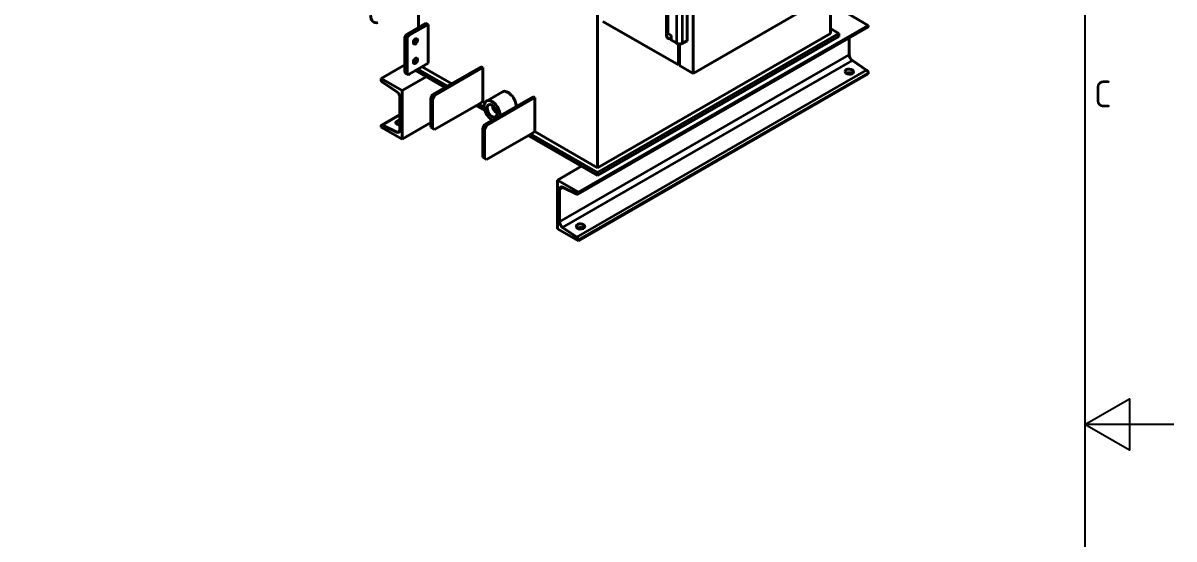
# Model space of a CAD drawing. Header units: millimetres. Extents: x 0 to 4200, y 0 to 2970.
# Drawn here: x 2908 to 4200, y 1356 to 1936 of the extents above; entities that cross this region are included whole.
import ezdxf

# ---------------------------------------------------------------- set-up
doc = ezdxf.new("R2010")
doc.units = ezdxf.units.MM
doc.header["$LTSCALE"] = 10
doc.layers.get('0').update_dxf_attribs({"color": 3, "lineweight": 25, "true_color": 0x00ff00})
doc.layers.add('가시적인 것(ISO)', color=3, linetype='Continuous', lineweight=40, true_color=0x00ff00)
doc.layers.add('가시적인 좁은 것(ISO)', color=3, linetype='Continuous', lineweight=35, true_color=0x00ff00)
doc.layers.add('경계(ISO)', color=7, linetype='Continuous', lineweight=25)
doc.styles.add('문자 텍스트_PSTEK_POSCO', font='isocp.shx')

# ---------------------------------------------------------------- blocks, each defined once
blk = doc.blocks.new('경계 Default Border')
at = {"layer": '경계(ISO)', "flags": 128}
for points in [[(10, 10), (10, 287), (410, 287), (410, 10), (10, 10)], [(420, 148.5), (410, 148.5), (415, 151.39), (415, 145.61), (410, 148.5)]]:
    blk.add_lwpolyline(points, dxfattribs=at)
at = {"layer": '경계(ISO)', "color": 2, "true_color": 0xffff00, "insert": (411.04, 184.1), "char_height": 3, "attachment_point": 7, "style": '문자 텍스트_PSTEK_POSCO'}
blk.add_mtext('C', dxfattribs=at)

msp = doc.modelspace()

# ---------------------------------------------------------------- linework, layer by layer
at = {"layer": '가시적인 것(ISO)'}
for p, q in [((3660.149, 1879.018), (3660.149, 2244.189)), ((3352.087, 1930.581), (3352.087, 2111.83)), ((3909.994, 2022.894), (3660.149, 1879.018)), ((3552.905, 1773.205), (3552.905, 1998.901)), ((3814.534, 1923.868), (3814.534, 1967.923)), ((3630.498, 1925.586), (3630.498, 1947.387)), ((3653.55, 1916.066), (3653.55, 1947.678)), ((3856.725, 1932.949), (3833.155, 1946.522)), ((3360.336, 1935.331), (3339.123, 1923.115)), ((3362.693, 1933.974), (3341.48, 1921.758)), ((3360.336, 1935.331), (3362.693, 1933.974)), ((3362.693, 1933.974), (3362.693, 1890.372)), ((3856.17, 1930.826), (3530.901, 1743.516)), ((3531.456, 1745.639), (3856.725, 1932.949)), ((3558.797, 1937.383), (3643.65, 1888.52)), ((3630.498, 1925.504), (3630.498, 1920.681)), ((3814.534, 1929.297), (3823.963, 1923.868)), ((3856.725, 1932.051), (3856.725, 1932.949)), ((3336.766, 1919.033), (3336.766, 1880.881)), ((3339.123, 1879.523), (3339.123, 1917.676)), ((3823.963, 1923.868), (3552.905, 1767.776)), ((3552.905, 1773.205), (3814.534, 1923.868)), ((3552.905, 1764.506), (3823.963, 1920.598)), ((3631.865, 1923.686), (3635.636, 1921.514)), ((3635.636, 1921.514), (3635.636, 1916.609)), ((3641.903, 1912.773), (3635.914, 1916.222)), ((3653.411, 1915.759), (3648.226, 1912.773)), ((3823.963, 1920.598), (3823.963, 1923.868)), ((3835.512, 1899.699), (3835.512, 1918.93)), ((3643.65, 1912.144), (3643.65, 1888.52)), ((3645.065, 1912.01), (3645.065, 1887.705)), ((3309.896, 1873.227), (3336.766, 1888.701)), ((3362.693, 1890.372), (3341.48, 1878.156)), ((3347.371, 1894.808), (3348.531, 1895.476)), ((3356.068, 1886.556), (3389.2, 1867.477)), ((3422.326, 1886.553), (3368.114, 1855.335)), ((3422.326, 1886.553), (3424.211, 1885.467)), ((3643.65, 1888.52), (3645.065, 1889.334)), ((3660.149, 1879.018), (3645.065, 1887.705)), ((3855.004, 1882.507), (3838.954, 1893.373)), ((3333.466, 1859.654), (3360.572, 1875.263)), ((3337.46, 1879.35), (3339.817, 1877.992)), ((3348.515, 1882.207), (3381.646, 1863.127)), ((3384.486, 1864.762), (3351.354, 1883.842)), ((3424.211, 1885.467), (3370, 1854.249)), ((3424.211, 1885.467), (3424.211, 1847.315)), ((3531.456, 1691.136), (3856.725, 1878.446)), ((3856.725, 1878.446), (3856.725, 1879.344)), ((3309.896, 1872.329), (3309.896, 1873.227)), ((3309.896, 1873.227), (3333.466, 1859.654)), ((3327.667, 1858.301), (3311.617, 1869.166)), ((3331.109, 1815.545), (3331.109, 1851.975)), ((3333.466, 1859.654), (3333.466, 1805.151)), ((3368.114, 1855.335), (3365.757, 1851.252)), ((3365.757, 1851.252), (3367.643, 1850.166)), ((3365.757, 1851.252), (3365.757, 1818.55)), ((3367.643, 1850.166), (3370, 1854.249)), ((3367.643, 1817.465), (3367.643, 1850.166)), ((3370, 1854.249), (3368.114, 1855.335)), ((3480.78, 1852.892), (3426.569, 1821.673)), ((3446.175, 1858.355), (3428.261, 1848.039)), ((3482.666, 1851.806), (3428.454, 1820.587)), ((3480.78, 1852.892), (3482.666, 1851.806)), ((3482.666, 1851.806), (3482.666, 1813.654)), ((3419.497, 1844.6), (3370, 1816.097)), ((3416.658, 1842.965), (3426.482, 1837.308)), ((3424.211, 1847.315), (3419.497, 1844.6)), ((3425.681, 1841.04), (3419.497, 1844.6)), ((3424.211, 1847.315), (3426.427, 1846.039)), ((3331.109, 1832.743), (3310.451, 1820.847)), ((3365.757, 1823.746), (3333.466, 1805.151)), ((3309.896, 1818.724), (3309.896, 1819.622)), ((3333.466, 1805.151), (3309.896, 1818.724)), ((3311.617, 1820.803), (3327.667, 1813.184)), ((3367.643, 1817.465), (3365.757, 1818.55)), ((3365.757, 1818.55), (3368.114, 1817.183)), ((3370, 1816.097), (3367.643, 1817.465)), ((3368.114, 1817.183), (3370, 1816.097)), ((3426.569, 1821.673), (3424.211, 1817.591)), ((3424.211, 1817.591), (3426.097, 1816.505)), ((3424.211, 1817.591), (3424.211, 1784.889)), ((3426.097, 1816.505), (3428.454, 1820.587)), ((3426.097, 1783.803), (3426.097, 1816.505)), ((3428.454, 1820.587), (3426.569, 1821.673)), ((3477.952, 1810.939), (3428.454, 1782.435)), ((3475.112, 1809.304), (3552.905, 1764.506)), ((3482.666, 1813.654), (3477.952, 1810.939)), ((3552.905, 1767.776), (3477.952, 1810.939)), ((3482.666, 1813.654), (3552.905, 1773.205)), ((3426.097, 1783.803), (3424.211, 1784.889)), ((3424.211, 1784.889), (3426.569, 1783.521)), ((3428.454, 1782.435), (3426.097, 1783.803)), ((3426.569, 1783.521), (3428.454, 1782.435)), ((3534.992, 1774.822), (3507.886, 1759.212)), ((3507.886, 1704.709), (3507.886, 1759.212)), ((3507.886, 1759.212), (3531.456, 1745.639)), ((3552.905, 1764.506), (3552.905, 1767.776)), ((3510.243, 1748.818), (3510.243, 1712.389)), ((3529.735, 1743.561), (3513.685, 1751.179)), ((3531.456, 1745.639), (3531.456, 1744.741)), ((3513.685, 1706.063), (3529.735, 1695.197)), ((3531.456, 1691.136), (3507.886, 1704.709)), ((3531.456, 1692.034), (3531.456, 1691.136))]:
    msp.add_line(p, q, dxfattribs=at)
for centre, major_axis, ratio, start_param, end_param in [((3309.99, 1951.145), (-8.317, -14.443), 0.57809312, 5.49585344, 6.76121714), ((3635.165, 1925.504), (-4.667, 0), 0.5758617, 6.26797372, 7.27637748), ((3635.165, 1925.586), (-4.667, 0), 0.5758617, 0, 0.78539816), ((3854.84, 1933.137), (1.331, -2.311), 0.57809312, 0, 0.78733187), ((3339.123, 1920.39), (-1.663, -2.889), 0.57809312, 3.92505711, 5.49585344), ((3341.48, 1919.033), (1.663, 2.889), 0.57809312, 0.78346445, 2.35426078), ((3346.194, 1916.287), (1.663, 2.889), 0.57809312, 3.92506456, 5.4997134), ((3636.579, 1916.609), (0.943, 0), 0.57809312, 3.14159265, 3.92892453), ((3653.078, 1916.337), (0.333, -0.578), 0.57809312, 0, 0.78733187), ((3839.283, 1897.527), (-2.662, 4.622), 0.57809312, 0.78733187, 2.27086174), ((3346.194, 1894.486), (1.663, 2.889), 0.57809312, 3.92506456, 5.4997134), ((3339.123, 1882.238), (-1.663, -2.889), 0.57809312, 5.49585344, 6.28318531), ((3341.48, 1880.881), (-1.663, -2.889), 0.57809312, 5.49585344, 7.06664976), ((3835.512, 1877.089), (-4.667, 0), 0.5758617, 3.85478146, 5.48591301), ((3854.84, 1880.43), (-1.331, 2.311), 0.57809312, 3.92892453, 5.41245439), ((3311.782, 1871.243), (-1.331, 2.311), 0.57809312, 0.78733187, 2.27086174), ((3327.338, 1854.146), (-2.662, 4.622), 0.57809312, 3.92892453, 5.41245439), ((3434.582, 1837.063), (-6.321, 10.977), 0.57809312, 3.88358301, 8.6827876), ((3452.496, 1847.378), (-6.321, 10.977), 0.57809312, 3.88358301, 6.28318531), ((3440.352, 1840.385), (3.809, -6.615), 0.57809312, 3.96269033, 5.46208764), ((3440.352, 1840.385), (-3.765, 6.537), 0.57809312, 0.82237712, 2.31921553), ((3331.109, 1823.931), (-4.664, -0.325), 0.52343839, 4.675892, 7.81748465), ((3331.109, 1820.081), (-4.667, 0), 0.5758617, 4.71238898, 5.48359314), ((3311.782, 1818.536), (-1.331, 2.311), 0.57809312, 5.58698731, 7.07051718), ((3327.338, 1817.717), (2.662, -4.622), 0.57809312, 5.58698731, 7.07051718), ((3514.014, 1746.647), (-2.662, 4.622), 0.57809312, 5.58698731, 7.07051718), ((3529.57, 1745.827), (1.331, -2.311), 0.57809312, 5.58698731, 7.07051718), ((3514.014, 1710.217), (2.662, -4.622), 0.57809312, 3.92892453, 5.41245439), ((3533.813, 1703.352), (-4.667, 0), 0.5758617, 3.85478146, 5.48591301), ((3529.57, 1693.12), (1.331, -2.311), 0.57809312, 0.78733187, 2.27086174)]:
    msp.add_ellipse(centre, major_axis=major_axis, ratio=ratio, start_param=start_param, end_param=end_param, dxfattribs=at)
for centre, major_axis, ratio in [((3348.551, 1914.93), (1.663, 2.889), 0.57809312), ((3348.551, 1893.128), (1.663, 2.889), 0.57809312), ((3835.512, 1880.938), (-4.66, 0.387), 0.62381899), ((3434.582, 1837.063), (-3.937, 6.836), 0.57809312), ((3533.813, 1707.201), (-4.66, 0.387), 0.62381899)]:
    msp.add_ellipse(centre, major_axis=major_axis, ratio=ratio, dxfattribs=at)
for points, knots in [([(3630.498, 1920.681), (3630.498, 1920.388), (3630.565, 1920.097), (3630.817, 1919.535), (3631.013, 1919.269), (3631.532, 1918.762), (3631.872, 1918.53), (3632.656, 1918.14), (3633.106, 1917.986), (3634.054, 1917.776), (3634.551, 1917.719), (3635.246, 1917.708), (3635.442, 1917.713), (3635.636, 1917.725)], [0.78539816, 0.78539816, 0.78539816, 0.78539816, 1.03891682, 1.03891682, 1.3173777, 1.3173777, 1.64367389, 1.64367389, 1.98829169, 1.98829169, 2.33014402, 2.33014402, 2.46389669, 2.46389669, 2.46389669, 2.46389669]), ([(3641.903, 1912.773), (3642.252, 1912.573), (3642.643, 1912.41), (3643.479, 1912.165), (3643.924, 1912.082), (3644.833, 1911.999), (3645.296, 1911.999), (3646.205, 1912.082), (3646.65, 1912.165), (3647.486, 1912.41), (3647.877, 1912.573), (3648.226, 1912.773)], [1.57079633, 1.57079633, 1.57079633, 1.57079633, 1.88495559, 1.88495559, 2.19911486, 2.19911486, 2.51327412, 2.51327412, 2.82743339, 2.82743339, 3.14159265, 3.14159265, 3.14159265, 3.14159265])]:
    msp.add_open_spline(points, degree=3, knots=knots, dxfattribs=at)
at = {"layer": '가시적인 좁은 것(ISO)'}
for p, q in [((3631.865, 1945.487), (3631.865, 1923.686)), ((3641.765, 1913.08), (3641.765, 1944.691)), ((3648.364, 1913.08), (3648.364, 1944.691)), ((3531.456, 1744.741), (3856.725, 1932.051)), ((3336.766, 1919.033), (3339.123, 1917.676)), ((3341.48, 1921.758), (3339.123, 1923.115)), ((3635.636, 1916.609), (3641.765, 1913.08)), ((3648.364, 1913.08), (3653.55, 1916.066)), ((3510.243, 1712.389), (3835.512, 1899.699)), ((3513.685, 1706.063), (3838.954, 1893.373)), ((3339.123, 1879.523), (3336.766, 1880.881)), ((3529.735, 1695.197), (3855.004, 1882.507)), ((3531.456, 1692.034), (3856.725, 1879.344)), ((3311.617, 1820.803), (3331.109, 1832.027)), ((3327.667, 1813.184), (3331.093, 1815.157)), ((3510.243, 1748.818), (3514.046, 1751.008))]:
    msp.add_line(p, q, dxfattribs=at)
for centre, major_axis, ratio, start_param, end_param in [((3635.165, 1920.681), (-4.667, 0), 0.5758617, 0, 1.67198417), ((3642.236, 1913.351), (-0.333, -0.578), 0.57809312, 5.49585344, 6.28318531), ((3645.065, 1914.98), (4.667, 0), 0.5758617, 3.92699082, 5.49778714), ((3647.893, 1913.351), (0.333, -0.578), 0.57809312, 0, 0.78733187)]:
    msp.add_ellipse(centre, major_axis=major_axis, ratio=ratio, start_param=start_param, end_param=end_param, dxfattribs=at)

# ---------------------------------------------------------------- block references
at = {"xscale": 10, "yscale": 10, "zscale": 10}
msp.add_blockref('경계 Default Border', (0, 0), dxfattribs=at)

doc.saveas('drawing.dxf')
